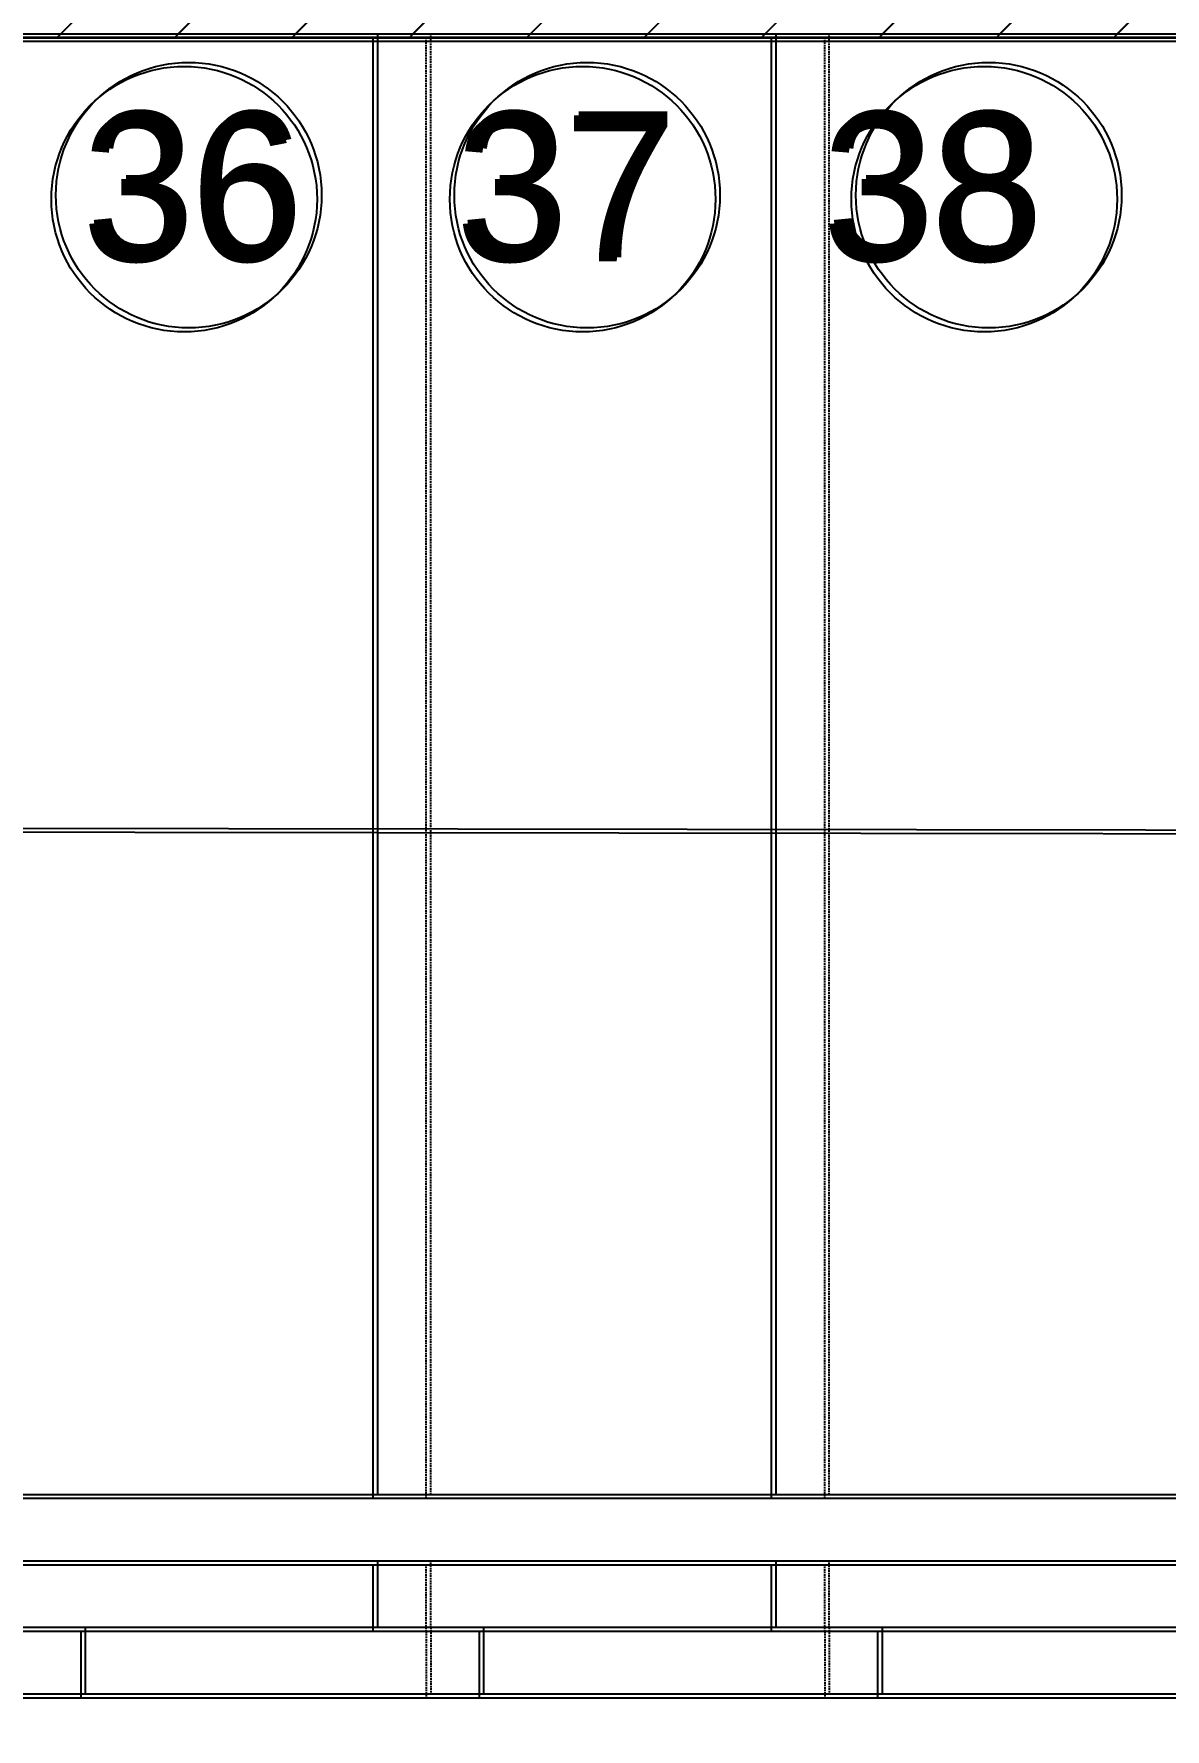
# Model space of a CAD drawing. Header units: inches. Extents: x 4821 to 127877, y 58012 to 433683.
# Drawn here: x 86876 to 87728, y 230661 to 231937 of the extents above; entities that cross this region are included whole.
import ezdxf
from ezdxf.xclip import XClip

# ---------------------------------------------------------------- set-up
doc = ezdxf.new("R2010")
doc.units = ezdxf.units.IN
doc.header["$MEASUREMENT"] = 0
doc.header["$XCLIPFRAME"] = 2
doc.linetypes.add('HIDDEN', pattern=[9.525, 6.35, -3.175])
for name, color, linetype in [('A-DETL', 1, 'Continuous'), ('A-HND', 40, 'Continuous'), ('A-LIN-20', 20, 'Continuous'), ('A-STP', 11, 'Continuous'), ('A-STP-HID', 191, 'HIDDEN'), ('A-TXT-25', 1, 'Continuous'), ('A-WAL-CMU', 7, 'Continuous'), ('COL GROUND$0$Cloums$0$A-COL-HAT', 8, 'Continuous'), ('COL GROUND$0$Cloums$0$A-COL-RFC', 210, 'Continuous')]:
    doc.layers.add(name, color=color, linetype=linetype)
doc.styles.add('Xarab', font='xarab.shx')

# ---------------------------------------------------------------- blocks, each defined once
blk = doc.blocks.new('COL GROUND')
at = {"layer": 'COL GROUND$0$Cloums$0$A-COL-HAT'}
h = blk.add_hatch(dxfattribs=at)
h.set_pattern_fill('ANSI31', color=256, scale=500)
h.set_pattern_definition([(45, (-67038.15, -49806.79), (-44.194174, 44.194174), [])])
h.paths.add_polyline_path([(102.3, -21674.9), (102.3, -18000), (102.6, -18000), (102.1, -16625), (-543.4, -16624.9), (-7447.7, -16624.9), (-7447.7, -19574.9), (-7147.7, -19574.9), (-7147.7, -16924.9), (-194.7, -16924.9), (-197.7, -19324.9), (-4297.7, -19324.9), (-4297.7, -21674.9), (-3997.7, -21674.9), (-3997.7, -19624.9), (-197.7, -19624.9), (-197.7, -21674.9)])
at = {"layer": 'COL GROUND$0$Cloums$0$A-COL-RFC', "linetype": 'Continuous', "elevation": 0}
blk.add_lwpolyline([(102.3, -21674.9), (102.3, -16625), (-191.7, -16624.9), (-7447.7, -16624.9), (-7447.7, -19574.9), (-7147.7, -19574.9), (-7147.7, -16924.9), (-197.7, -16924.9), (-197.7, -19324.9), (-4297.7, -19324.9), (-4297.7, -21674.9), (-3997.7, -21674.9), (-3997.7, -19624.9), (-197.7, -19624.9), (-197.7, -21674.9), (102.3, -21674.9)], dxfattribs=at)
blk = doc.blocks.new('FIRST SLAB EDGE')
at = {"layer": 'A-WAL-CMU'}
blk.add_line((1195572.3, -1721738.6), (1198806.4, -1721738.6), dxfattribs=at)

msp = doc.modelspace()

# ---------------------------------------------------------------- linework, layer by layer
at = {"layer": 'A-DETL'}
for points in [[(84946.9, 231339), (88227.9, 231334.4)], [(84950.3, 231342), (88231.3, 231337.3)]]:
    msp.add_lwpolyline(points, dxfattribs=at)
at = {"layer": 'A-HND', "ltscale": 0.2}
for points in [[(88097.1, 230834.4), (85071.6, 230834.4, 1), (85071.6, 230634.4), (89311.6, 230634.4, 1), (89311.6, 230834.4), (88138, 230834.4)], [(88100.5, 230837.3), (85075, 230837.3, 1), (85075, 230637.3), (89315, 230637.3, 1), (89315, 230837.3), (88141.4, 230837.3)], [(88097.1, 230784.4), (85071.6, 230784.4, 1), (85071.6, 230684.4), (89311.6, 230684.4, 1), (89311.6, 230784.4), (88138, 230784.4)], [(88100.5, 230787.3), (85075, 230787.3, 1), (85075, 230687.3), (89315, 230687.3, 1), (89315, 230787.3), (88141.4, 230787.3)]]:
    msp.add_lwpolyline(points, format="xyb", dxfattribs=at)
at = {"layer": 'A-LIN-20', "color": 1}
for centre in [(86992.7, 231815.9), (87292.7, 231815.9), (87595.1, 231815.9), (86989.3, 231812.9), (87289.3, 231812.9), (87591.7, 231812.9)]:
    msp.add_circle(centre, 100, dxfattribs=at)
at = {"layer": 'A-STP', "ltscale": 0.2}
for p, q in [((87131.6, 230834.4), (87131.6, 231934.4)), ((87135, 230837.3), (87135, 231937.3)), ((87431.6, 230834.4), (87431.6, 231934.4)), ((87435, 230837.3), (87435, 231937.3)), ((87131.6, 230734.4), (87131.6, 230784.4)), ((87135, 230737.3), (87135, 230787.3)), ((87431.6, 230734.4), (87431.6, 230784.4)), ((87435, 230737.3), (87435, 230787.3)), ((89271.6, 230734.4), (85031.6, 230734.4)), ((89275, 230737.3), (85035, 230737.3)), ((86911.6, 230684.4), (86911.6, 230734.4)), ((86915, 230687.3), (86915, 230737.3)), ((87211.6, 230684.4), (87211.6, 230734.4)), ((87215, 230687.3), (87215, 230737.3)), ((87511.6, 230684.4), (87511.6, 230734.4)), ((87515, 230687.3), (87515, 230737.3))]:
    msp.add_line(p, q, dxfattribs=at)
at = {"layer": 'A-STP-HID', "ltscale": 0.2}
for p, q in [((87171.6, 230834.4), (87171.6, 231934.4)), ((87175, 230837.3), (87175, 231937.3)), ((87471.6, 230834.4), (87471.6, 231934.4)), ((87475, 230837.3), (87475, 231937.3)), ((87171.6, 230734.4), (87171.6, 230784.4)), ((87175, 230737.3), (87175, 230787.3)), ((87471.6, 230734.4), (87471.6, 230784.4)), ((87475, 230737.3), (87475, 230787.3)), ((87171.6, 230734.4), (87171.6, 230684.4)), ((87175, 230737.3), (87175, 230687.3)), ((87471.6, 230734.4), (87471.6, 230684.4)), ((87475, 230737.3), (87475, 230687.3))]:
    msp.add_line(p, q, dxfattribs=at)
at = {"layer": 'A-WAL-CMU'}
msp.add_line((83719.9, 231934.4), (90674.5, 231934.4), dxfattribs=at)

# ---------------------------------------------------------------- block references
for p in [(90875.1, 248862.2, 0), (90871.7, 248859.3, 0)]:
    msp.add_blockref('COL GROUND', p, dxfattribs=at)
ref = msp.add_blockref('FIRST SLAB EDGE', (-1109697.5, 1953673.5), dxfattribs=at)
XClip(ref).set_block_clipping_path([(1196236.1121028436, -1729554.8924368375), (1201281.1159926755, -1720979.7328682605)])
ref = msp.add_blockref('FIRST SLAB EDGE', (-1109700.9, 1953670.5), dxfattribs=at)
XClip(ref).set_block_clipping_path([(1196236.1121028436, -1729554.8924368375), (1201281.1159926755, -1720979.7328682605)])

# ---------------------------------------------------------------- texts
at = {"layer": 'A-TXT-25', "color": 2, "style": 'Xarab'}
for s, p in [('36', (86912.2, 231766)), ('36', (86915.6, 231769)), ('37', (87193.5, 231766)), ('37', (87196.9, 231769)), ('38', (87469.4, 231766)), ('38', (87472.8, 231769))]:
    msp.add_text(s, height=110, dxfattribs=at).set_placement(p)

doc.saveas('drawing.dxf')
